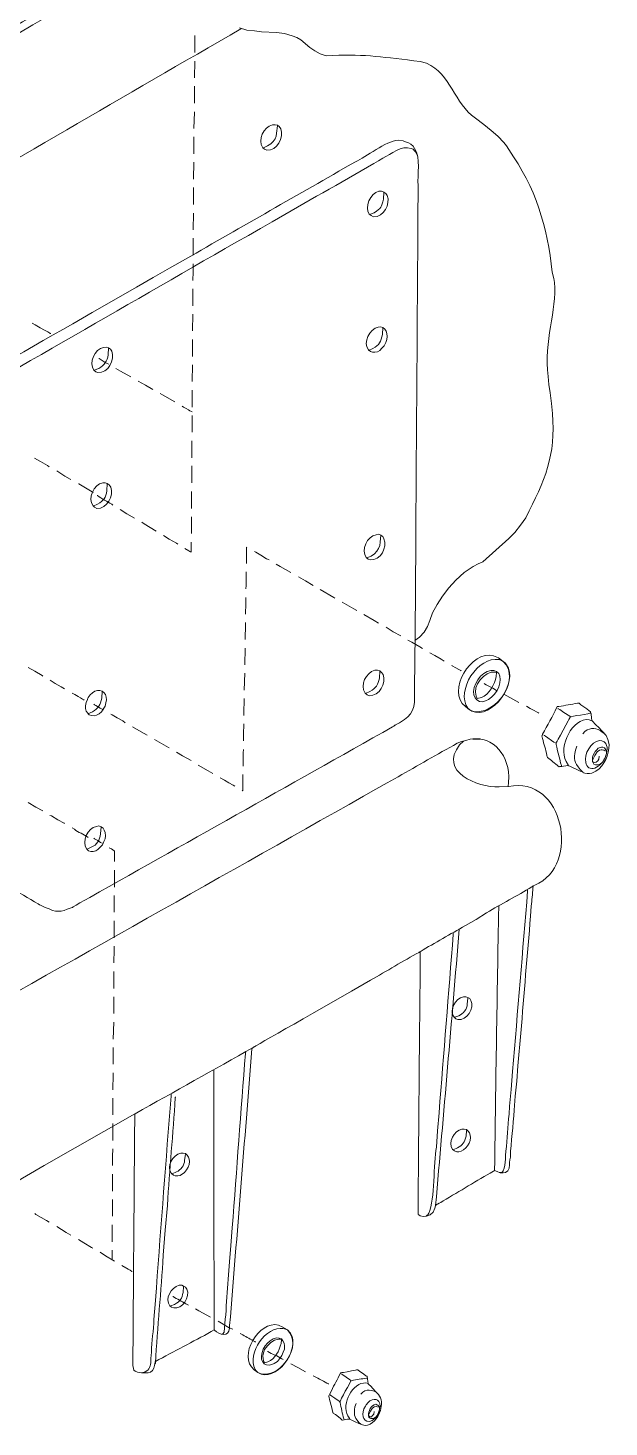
# Model space of a CAD drawing. Extents: x 0 to 593, y 0 to 274.
# Drawn here: x 445.94 to 450.85, y 46.04 to 57.85 of the extents above; entities that cross this region are included whole.
import ezdxf

# ---------------------------------------------------------------- set-up
doc = ezdxf.new("R2010")
doc.units = 0
doc.header["$LTSCALE"] = 0.3
doc.header["$MEASUREMENT"] = 0
doc.layers.add('1', color=1, linetype='CONTINUOUS')
picture_1 = doc.add_image_def('image2.png', size_in_pixel=(5, 1))

msp = doc.modelspace()

# ---------------------------------------------------------------- linework, layer by layer
at = {"layer": '1', "color": 41, "lineweight": 13}
for points in [[(441.903, 55.406), (441.9, 55.454), (441.9, 55.577), (441.903, 55.58), (441.913, 55.587), (441.932, 55.596), (441.957, 55.612), (441.989, 55.631), (442.027, 55.653), (442.071, 55.679), (442.122, 55.707), (442.176, 55.739), (442.239, 55.777), (442.306, 55.815, 0.000257), (443.313, 56.401), (443.535, 56.528), (443.766, 56.664), (444.001, 56.8, -0.000154), (447.036, 58.565)], [(443.282, 56.303, -0.000518), (447.045, 58.492)], [(447.745, 57.849), (447.742, 57.846, 0.000258), (441.862, 54.424), (441.856, 54.421), (441.85, 54.424), (441.821, 54.443), (441.818, 54.443)], [(441.143, 52.384), (441.168, 52.4), (441.2, 52.419), (441.235, 52.441), (441.254, 52.45), (441.273, 52.463, 0.000281), (446.57, 55.498), (446.862, 55.663), (447.001, 55.745), (447.14, 55.824, -0.000388), (448.569, 56.642), (448.642, 56.686), (448.709, 56.721)], [(441.514, 52.485), (441.574, 52.52), (441.637, 52.558), (441.704, 52.596), (441.856, 52.685, 0.000732), (447.701, 56.043), (447.806, 56.1), (447.907, 56.16), (448.005, 56.217, 0.001595), (448.864, 56.708), (448.905, 56.73), (448.94, 56.753)], [(449.238, 56.521), (449.238, 56.439, -0.000141), (449.225, 54.472), (449.222, 54.11), (449.222, 53.93), (449.219, 53.756), (449.219, 53.585, -0.001421), (449.209, 52.355), (449.209, 52.305)], [(449.152, 52.038), (449.124, 52.016), (449.082, 51.988), (449.06, 51.975), (449.048, 51.969), (449.048, 51.966), (449.041, 51.966), (449.032, 51.959), (449.022, 51.953, -0.000381), (446.383, 50.467), (446.351, 50.448), (446.326, 50.435), (446.32, 50.429), (446.317, 50.429), (446.31, 50.426), (446.275, 50.413), (446.25, 50.404), (446.225, 50.397), (446.177, 50.397), (446.152, 50.404), (446.123, 50.416), (446.089, 50.429), (446.044, 50.451), (446.041, 50.451), (446.031, 50.458, 0.000401), (445.534, 50.749)], [(450.733, 51.975), (450.714, 51.997), (450.708, 52.004), (450.704, 52.004), (450.704, 52.01), (450.701, 52.026), (450.698, 52.064), (450.695, 52.077), (450.695, 52.083), (450.692, 52.083), (450.682, 52.089), (450.663, 52.105), (450.613, 52.14), (450.603, 52.146), (450.597, 52.153), (450.584, 52.153, -0.003477), (450.426, 52.124), (450.413, 52.124), (450.41, 52.118)], [(444.818, 49.13), (444.859, 49.156), (444.866, 49.159), (444.881, 49.168, -0.000233), (448.778, 51.367), (448.88, 51.427), (448.978, 51.481), (449.07, 51.532, -0.000315), (449.567, 51.814), (449.605, 51.829), (449.64, 51.839)], [(450.163, 50.581), (450.163, 50.568, -0.000295), (450.036, 49.045), (450.023, 48.893), (450.011, 48.75), (450.007, 48.683)], [(449.919, 50.439), (449.919, 50.432, 0.001304), (449.884, 48.215), (449.884, 48.208)], [(450.194, 50.439), (450.188, 50.356, 0.001661), (450.106, 49.368), (450.08, 49.092), (450.071, 48.962), (450.058, 48.836), (450.049, 48.718)], [(449.386, 47.91), (449.386, 47.914, 0.00091), (449.586, 50.245), (449.586, 50.249)], [(449.535, 50.217), (449.535, 50.204, 0.000012), (449.415, 48.696), (449.402, 48.544), (449.393, 48.405)], [(449.45, 47.952), (449.431, 47.939), (449.415, 47.933), (449.402, 47.923), (449.393, 47.92), (449.39, 47.917), (449.386, 47.91), (449.38, 47.891), (449.364, 47.857), (449.339, 47.834), (449.31, 47.822), (449.282, 47.819), (449.257, 47.825), (449.244, 47.834), (449.238, 47.838), (449.238, 47.841, -0.000826), (449.257, 50.049), (449.257, 50.055), (449.253, 50.055), (449.247, 50.049)], [(448.835, 49.814), (448.677, 49.723), (448.347, 49.533), (448.268, 49.488), (448.192, 49.444), (448.122, 49.406), (448.056, 49.368), (447.996, 49.333), (447.945, 49.304), (447.904, 49.279), (447.869, 49.26), (447.856, 49.251), (447.847, 49.247), (447.84, 49.241), (447.834, 49.241), (447.834, 49.235, -0.001151), (447.647, 46.9), (447.647, 46.884), (447.647, 46.878)], [(446.846, 48.687), (446.849, 48.687, 0.000032), (447.847, 49.247), (447.85, 49.251)], [(447.783, 49.209), (447.78, 49.206), (447.78, 49.197, 0.000224), (447.669, 47.724), (447.657, 47.575), (447.647, 47.438)], [(447.514, 49.06), (447.514, 49.054, 0.001486), (447.517, 46.868), (447.517, 46.862)], [(447.153, 48.851), (447.153, 48.836, 0.002091), (447.029, 47.217), (447.017, 47.077), (447.014, 47.014), (447.007, 46.951)], [(446.849, 46.513), (446.839, 46.523), (446.836, 46.536), (446.833, 46.551), (446.83, 46.558, -0.00028), (446.846, 48.677), (446.846, 48.687), (446.082, 48.249), (445.699, 48.028)], [(448.81, 46.456), (448.804, 46.456, 0.008649), (448.677, 46.434), (448.671, 46.434), (448.667, 46.428), (448.658, 46.406), (448.642, 46.377), (448.623, 46.345), (448.607, 46.314), (448.591, 46.285), (448.582, 46.263), (448.579, 46.26), (448.575, 46.257), (448.579, 46.25)]]:
    msp.add_lwpolyline(points, format="xyb", dxfattribs=at)
for points in [[(447.353, 57.646), (447.353, 57.789)], [(447.73, 57.852), (447.793, 57.833), (447.856, 57.827), (447.917, 57.82), (448.043, 57.814), (448.11, 57.804), (448.176, 57.785), (448.214, 57.773), (448.249, 57.751), (448.325, 57.687), (448.366, 57.659), (448.411, 57.633), (448.461, 57.618)], [(447.349, 57.431), (447.353, 57.573)], [(449.203, 57.576), (449.257, 57.57), (449.31, 57.554)], [(447.349, 57.218), (447.349, 57.361)], [(447.346, 57.003), (447.349, 57.142), (447.349, 57.145)], [(449.722, 57.092), (449.792, 57.038), (449.855, 56.987), (449.912, 56.94), (449.963, 56.886), (449.985, 56.857), (450.004, 56.825)], [(447.346, 56.791), (447.346, 56.933)], [(448.05, 57.025), (448.043, 56.965), (448.04, 56.94), (448.031, 56.917), (448.015, 56.895), (447.996, 56.873), (447.967, 56.857), (447.932, 56.841)], [(448.008, 57.035), (448.031, 57.035), (448.05, 57.031), (448.065, 57.019), (448.078, 57)], [(447.961, 56.822), (447.942, 56.829), (447.926, 56.841)], [(449.07, 56.905), (449.111, 56.898), (449.133, 56.892), (449.158, 56.883), (449.177, 56.87), (449.196, 56.854), (449.209, 56.835)], [(449.181, 56.835), (449.196, 56.829), (449.209, 56.816), (449.219, 56.803), (449.234, 56.772)], [(447.343, 56.575), (447.346, 56.718)], [(447.343, 56.363), (447.343, 56.506)], [(448.908, 56.474), (448.93, 56.474), (448.949, 56.467), (448.946, 56.407)], [(448.949, 56.467), (448.965, 56.455), (448.978, 56.439)], [(447.34, 56.148), (447.343, 56.29)], [(448.861, 56.258), (448.842, 56.268), (448.826, 56.281)], [(448.867, 56.293), (448.829, 56.277)], [(447.34, 55.935), (447.34, 56.078)], [(447.337, 55.72), (447.34, 55.793), (447.34, 55.862)], [(450.369, 55.79), (450.384, 55.736), (450.391, 55.704)], [(447.337, 55.508), (447.337, 55.65)], [(447.334, 55.295), (447.337, 55.435)], [(445.981, 55.359), (446.006, 55.346), (446.047, 55.321), (446.085, 55.302), (446.111, 55.286), (446.13, 55.276), (446.133, 55.273), (446.136, 55.273)], [(448.94, 55.324), (448.956, 55.311), (448.968, 55.292), (448.975, 55.273), (448.978, 55.248), (448.975, 55.222), (448.965, 55.197), (448.952, 55.169), (448.933, 55.15), (448.914, 55.131), (448.895, 55.118), (448.873, 55.115), (448.854, 55.115), (448.835, 55.121), (448.819, 55.134)], [(448.902, 55.327), (448.921, 55.33), (448.94, 55.324), (448.937, 55.264)], [(446.583, 55.156), (446.605, 55.159), (446.624, 55.153), (446.621, 55.093)], [(446.624, 55.153), (446.64, 55.14), (446.652, 55.124)], [(447.334, 55.08), (447.334, 55.222)], [(446.542, 55.061), (446.545, 55.061)], [(448.857, 55.146), (448.819, 55.131)], [(446.535, 54.944), (446.516, 54.95), (446.5, 54.963)], [(446.542, 54.978), (446.504, 54.963)], [(446.614, 55.02), (446.627, 55.013)], [(446.687, 54.978), (446.725, 54.956), (446.814, 54.906)], [(447.33, 54.868), (447.334, 55.01)], [(446.874, 54.871), (446.938, 54.836), (446.998, 54.801)], [(447.33, 54.652), (447.33, 54.795)], [(450.337, 54.909), (450.343, 54.842), (450.353, 54.773), (450.365, 54.681), (450.372, 54.598)], [(447.061, 54.766), (447.08, 54.754), (447.185, 54.697)], [(447.245, 54.659), (447.258, 54.652), (447.28, 54.64), (447.299, 54.63), (447.311, 54.62), (447.324, 54.614), (447.33, 54.611)], [(447.33, 54.44), (447.33, 54.582)], [(447.327, 54.224), (447.327, 54.367)], [(446, 54.221), (446.05, 54.193), (446.108, 54.158), (446.123, 54.148)], [(446.187, 54.114), (446.212, 54.098), (446.256, 54.069), (446.301, 54.044), (446.307, 54.041)], [(447.327, 54.012), (447.327, 54.155)], [(446.37, 54.003), (446.374, 54.003)], [(446.576, 54.012), (446.595, 54.012), (446.614, 54.006), (446.611, 53.946)], [(446.614, 54.006), (446.63, 53.996), (446.643, 53.977)], [(446.485, 53.936), (446.494, 53.933), (446.494, 53.93)], [(446.529, 53.905), (446.532, 53.905)], [(447.324, 53.797), (447.324, 53.939)], [(446.532, 53.832), (446.494, 53.816)], [(446.526, 53.797), (446.507, 53.806), (446.494, 53.819)], [(446.652, 53.832), (446.662, 53.825)], [(446.722, 53.787), (446.779, 53.752), (446.843, 53.714)], [(446.906, 53.68), (446.925, 53.667), (447.026, 53.604)], [(447.324, 53.585), (447.324, 53.727)], [(450.147, 53.718), (450.102, 53.654), (450.055, 53.594), (450.004, 53.543), (449.786, 53.347), (449.744, 53.328), (449.703, 53.306), (449.627, 53.255), (449.558, 53.192), (449.497, 53.125), (449.444, 53.055), (449.399, 52.986), (449.361, 52.916), (449.336, 52.85), (449.317, 52.799), (449.288, 52.751), (449.25, 52.71), (449.212, 52.682)], [(447.09, 53.569), (447.137, 53.537), (447.197, 53.502), (447.21, 53.496)], [(447.27, 53.458), (447.302, 53.439), (447.311, 53.432), (447.318, 53.429), (447.321, 53.426), (447.321, 53.512)], [(448.883, 53.575), (448.905, 53.578), (448.924, 53.572), (448.918, 53.512), (448.914, 53.483), (448.905, 53.458), (448.889, 53.436), (448.87, 53.413), (448.842, 53.394), (448.804, 53.379)], [(448.924, 53.572), (448.94, 53.559), (448.949, 53.54)], [(447.79, 53.331), (447.79, 53.47), (447.793, 53.467)], [(447.856, 53.432), (447.869, 53.426), (447.91, 53.401), (447.958, 53.372), (447.98, 53.363)], [(448.835, 53.363), (448.816, 53.369), (448.8, 53.382)], [(447.783, 53.119), (447.787, 53.147), (447.787, 53.261)], [(448.04, 53.325), (448.075, 53.306), (448.164, 53.255)], [(448.227, 53.22), (448.287, 53.185), (448.351, 53.147)], [(447.78, 52.903), (447.78, 52.907), (447.783, 52.992), (447.783, 53.046)], [(448.411, 53.112), (448.528, 53.046), (448.534, 53.04)], [(448.598, 53.005), (448.696, 52.948), (448.721, 52.935)], [(447.777, 52.691), (447.78, 52.818), (447.78, 52.834)], [(448.781, 52.9), (448.867, 52.85), (448.905, 52.827)], [(448.968, 52.793), (449.029, 52.754), (449.092, 52.72)], [(449.152, 52.685), (449.184, 52.669), (449.253, 52.628), (449.276, 52.615)], [(447.774, 52.476), (447.777, 52.618)], [(449.336, 52.577), (449.38, 52.555), (449.434, 52.523), (449.459, 52.507)], [(449.874, 52.552), (449.916, 52.536), (449.957, 52.504), (449.985, 52.473), (450.001, 52.438)], [(445.946, 52.454), (446.003, 52.422), (446.063, 52.387), (446.07, 52.381)], [(449.523, 52.473), (449.526, 52.469), (449.558, 52.45), (449.583, 52.438), (449.599, 52.428), (449.602, 52.425)], [(449.922, 52.52), (449.941, 52.514), (449.957, 52.504), (449.973, 52.492), (449.985, 52.476)], [(446.133, 52.346), (446.174, 52.32), (446.225, 52.292), (446.253, 52.273)], [(447.771, 52.263), (447.774, 52.406)], [(448.873, 52.431), (448.895, 52.431), (448.914, 52.425), (448.911, 52.365)], [(448.914, 52.425), (448.93, 52.412), (448.943, 52.396)], [(449.852, 52.428), (449.878, 52.428), (449.9, 52.419), (449.919, 52.403), (449.928, 52.381), (449.931, 52.352), (449.928, 52.324), (449.919, 52.292), (449.906, 52.26), (449.884, 52.229), (449.859, 52.203), (449.833, 52.184), (449.808, 52.172), (449.779, 52.165), (449.757, 52.168), (449.735, 52.181), (449.719, 52.197), (449.71, 52.222)], [(449.795, 52.32), (449.798, 52.317), (449.814, 52.308), (449.836, 52.295), (449.868, 52.279), (449.9, 52.26)], [(449.887, 52.415), (449.9, 52.412), (449.897, 52.377)], [(446.317, 52.238), (446.339, 52.225), (446.367, 52.21), (446.389, 52.197), (446.405, 52.187), (446.415, 52.181), (446.418, 52.178)], [(446.57, 52.254), (446.586, 52.244), (446.599, 52.225), (446.605, 52.203), (446.608, 52.181), (446.602, 52.156), (446.595, 52.127), (446.58, 52.102), (446.564, 52.08), (446.545, 52.064), (446.523, 52.051), (446.504, 52.045), (446.481, 52.048), (446.462, 52.054), (446.45, 52.067), (446.437, 52.086), (446.431, 52.108), (446.431, 52.13), (446.437, 52.159), (446.447, 52.184), (446.45, 52.194), (446.453, 52.2), (446.469, 52.222), (446.488, 52.241), (446.51, 52.254), (446.532, 52.26), (446.551, 52.26), (446.57, 52.254), (446.567, 52.194)], [(448.826, 52.216), (448.807, 52.222), (448.791, 52.238)], [(448.832, 52.251), (448.794, 52.235)], [(449.773, 52.2), (449.738, 52.191), (449.729, 52.213)], [(449.963, 52.229), (450.09, 52.159)], [(446.488, 52.08), (446.45, 52.064)], [(446.5, 52.143), (446.507, 52.14), (446.516, 52.134), (446.532, 52.124), (446.554, 52.111), (446.583, 52.096)], [(447.768, 52.048), (447.768, 52.064), (447.771, 52.191)], [(449.706, 52.083), (449.672, 52.096), (449.637, 52.124)], [(449.691, 52.086), (449.675, 52.096), (449.659, 52.111)], [(450.153, 52.127), (450.185, 52.108), (450.217, 52.092), (450.239, 52.08), (450.255, 52.07), (450.258, 52.067)], [(450.419, 52.108), (450.422, 52.105), (450.435, 52.099), (450.47, 52.073), (450.518, 52.042), (450.524, 52.038)], [(446.643, 52.061), (446.656, 52.054), (446.697, 52.029), (446.744, 52.004), (446.766, 51.988)], [(447.764, 51.836), (447.764, 51.89), (447.768, 51.975), (447.768, 51.978)], [(450.695, 52.067), (450.689, 52.067), (450.67, 52.064), (450.641, 52.058), (450.609, 52.051), (450.578, 52.048), (450.549, 52.042), (450.53, 52.038), (450.524, 52.038), (450.521, 52.035), (450.518, 52.029), (450.511, 52.016), (450.505, 52.004), (450.486, 51.966), (450.441, 51.883), (450.422, 51.848), (450.413, 51.833), (450.407, 51.823), (450.403, 51.817), (450.403, 51.804), (450.41, 51.782), (450.416, 51.75), (450.435, 51.68), (450.441, 51.649), (450.448, 51.627), (450.448, 51.617)], [(450.704, 52.004), (450.682, 52.013)], [(446.827, 51.953), (446.9, 51.912), (446.95, 51.883)], [(447.014, 51.845), (447.131, 51.779), (447.137, 51.776)], [(450.289, 51.89), (450.286, 51.877), (450.283, 51.877), (450.286, 51.867), (450.289, 51.855)], [(450.299, 51.883), (450.305, 51.88), (450.315, 51.874), (450.384, 51.823), (450.397, 51.817), (450.403, 51.814)], [(450.647, 51.915), (450.628, 51.893)], [(450.818, 51.89), (450.793, 51.909)], [(450.85, 51.804), (450.841, 51.845), (450.825, 51.88)], [(447.197, 51.738), (447.248, 51.709), (447.321, 51.668)], [(447.761, 51.62), (447.761, 51.734), (447.764, 51.763)], [(449.589, 51.801), (449.621, 51.833)], [(450.568, 51.757), (450.578, 51.791)], [(450.736, 51.633), (450.723, 51.639), (450.717, 51.649), (450.711, 51.665), (450.711, 51.696), (450.717, 51.715), (450.727, 51.734), (450.733, 51.744), (450.746, 51.76), (450.758, 51.772), (450.774, 51.779), (450.787, 51.782), (450.799, 51.782), (450.812, 51.776), (450.818, 51.766), (450.825, 51.753)], [(450.815, 51.75), (450.806, 51.757), (450.793, 51.76), (450.784, 51.76), (450.771, 51.757), (450.749, 51.741), (450.73, 51.712), (450.714, 51.677), (450.711, 51.668), (450.711, 51.661), (450.714, 51.658), (450.727, 51.652), (450.742, 51.655), (450.755, 51.665), (450.765, 51.68), (450.768, 51.706)], [(450.771, 51.839), (450.79, 51.836), (450.809, 51.826)], [(447.381, 51.63), (447.467, 51.582), (447.505, 51.56)], [(450.324, 51.712), (450.327, 51.7), (450.331, 51.693)], [(450.422, 51.62), (450.426, 51.617), (450.429, 51.614), (450.435, 51.617), (450.451, 51.617), (450.467, 51.62), (450.486, 51.623), (450.499, 51.627), (450.502, 51.627), (450.508, 51.623), (450.518, 51.62), (450.546, 51.608), (450.578, 51.592), (450.606, 51.579), (450.619, 51.576), (450.625, 51.573), (450.628, 51.57), (450.632, 51.57), (450.635, 51.566), (450.647, 51.563), (450.666, 51.56), (450.685, 51.56), (450.704, 51.563), (450.739, 51.579)], [(450.489, 51.661), (450.508, 51.627)], [(447.568, 51.522), (447.603, 51.503), (447.641, 51.481), (447.676, 51.462), (447.692, 51.452)], [(447.752, 51.418), (447.755, 51.414), (447.758, 51.414), (447.758, 51.551)], [(450.004, 51.535), (450.001, 51.481), (449.998, 51.452), (449.998, 51.449), (450.001, 51.449)], [(450.628, 51.57), (450.606, 51.592)], [(449.998, 51.449), (449.922, 51.446)], [(445.946, 51.313), (446.012, 51.275), (446.07, 51.243)], [(446.13, 51.205), (446.142, 51.202), (446.196, 51.167), (446.25, 51.139), (446.253, 51.136)], [(446.317, 51.101), (446.336, 51.088)], [(446.561, 51.11), (446.58, 51.098), (446.589, 51.082), (446.595, 51.06), (446.599, 51.034), (446.595, 51.009), (446.586, 50.984), (446.573, 50.958), (446.554, 50.936), (446.535, 50.917), (446.516, 50.907), (446.494, 50.901), (446.475, 50.901), (446.456, 50.907), (446.44, 50.92)], [(446.45, 51.022), (446.453, 51.018)], [(446.523, 51.113), (446.542, 51.117), (446.561, 51.11), (446.557, 51.05)], [(446.478, 50.936), (446.443, 50.92)], [(446.5, 51.012), (446.507, 51.009), (446.516, 51.003), (446.535, 50.993), (446.557, 50.977), (446.57, 50.971)], [(446.63, 50.933), (446.649, 50.923), (446.662, 50.914), (446.671, 50.907), (446.675, 50.904), (446.675, 50.816)], [(446.675, 50.743), (446.675, 50.6)], [(450.198, 50.603), (450.207, 50.607), (450.21, 50.61)], [(450.223, 50.616), (450.21, 50.61), (450.21, 50.603), (450.207, 50.594)], [(446.671, 50.53), (446.671, 50.388)], [(446.671, 50.315), (446.671, 50.172)], [(449.637, 50.277), (449.729, 50.328), (449.817, 50.382)], [(446.671, 50.103), (446.671, 50.071), (446.668, 49.963), (446.668, 49.96)], [(449.244, 50.049), (449.247, 50.052), (449.257, 50.055)], [(446.668, 49.887), (446.668, 49.745)], [(446.668, 49.675), (446.668, 49.533)], [(449.621, 49.675), (449.64, 49.675), (449.659, 49.669), (449.675, 49.659), (449.684, 49.643)], [(449.659, 49.662), (449.653, 49.612)], [(449.573, 49.482), (449.558, 49.488), (449.542, 49.501)], [(449.583, 49.514), (449.548, 49.501)], [(446.668, 49.46), (446.665, 49.317)], [(446.665, 49.247), (446.665, 49.105)], [(446.665, 49.032), (446.665, 49.019), (446.662, 48.889)], [(446.662, 48.82), (446.662, 48.677)], [(447.191, 48.829), (447.191, 48.826), (447.188, 48.823)], [(446.662, 48.604), (446.662, 48.462)], [(449.608, 48.557), (449.627, 48.557), (449.646, 48.554), (449.662, 48.541), (449.672, 48.525), (449.678, 48.506), (449.681, 48.487), (449.678, 48.462), (449.668, 48.44), (449.656, 48.417), (449.64, 48.398), (449.621, 48.383), (449.602, 48.37), (449.583, 48.367), (449.564, 48.367), (449.545, 48.373), (449.529, 48.386)], [(449.646, 48.547), (449.643, 48.497)], [(446.662, 48.392), (446.659, 48.325), (446.659, 48.249)], [(447.235, 48.354), (447.254, 48.354), (447.273, 48.351), (447.289, 48.338), (447.299, 48.322), (447.305, 48.303), (447.308, 48.284), (447.305, 48.259), (447.296, 48.237), (447.283, 48.215), (447.267, 48.192), (447.229, 48.167), (447.21, 48.164), (447.188, 48.164), (447.172, 48.17), (447.156, 48.183)], [(447.273, 48.344), (447.267, 48.294)], [(449.57, 48.398), (449.535, 48.383)], [(450.017, 48.322), (450.014, 48.297), (450.011, 48.275), (450.011, 48.246), (450.007, 48.24), (450.007, 48.227), (449.995, 48.205), (449.976, 48.192), (449.957, 48.189), (449.931, 48.189), (449.906, 48.199), (449.884, 48.208), (449.881, 48.205), (449.874, 48.202)], [(449.979, 48.37), (449.976, 48.335), (449.976, 48.303)], [(447.197, 48.196), (447.162, 48.18)], [(449.957, 48.205), (449.95, 48.196), (449.938, 48.192), (449.922, 48.192)], [(446.659, 48.177), (446.659, 48.034)], [(446.659, 47.964), (446.659, 47.822)], [(446.003, 47.844), (446.012, 47.838), (446.101, 47.787), (446.123, 47.771)], [(447.121, 47.914), (447.102, 47.705), (447.086, 47.492)], [(449.329, 47.847), (449.32, 47.834), (449.307, 47.825)], [(446.187, 47.736), (446.266, 47.686), (446.307, 47.663)], [(446.656, 47.749), (446.656, 47.606)], [(446.37, 47.625), (446.415, 47.597), (446.481, 47.559), (446.491, 47.552)], [(446.554, 47.518), (446.599, 47.489), (446.675, 47.442)], [(446.656, 47.537), (446.656, 47.454)], [(446.738, 47.407), (446.789, 47.375), (446.808, 47.366), (446.82, 47.356), (446.824, 47.356)], [(447.22, 47.239), (447.242, 47.239), (447.258, 47.232), (447.273, 47.223), (447.286, 47.207)], [(447.166, 47.144), (447.169, 47.144)], [(447.258, 47.229), (447.254, 47.179)], [(447.175, 47.049), (447.156, 47.055), (447.143, 47.065)], [(447.182, 47.077), (447.15, 47.065)], [(447.277, 47.084), (447.299, 47.071)], [(447.359, 47.039), (447.387, 47.023), (447.486, 46.97)], [(447.549, 46.935), (447.644, 46.881), (447.673, 46.868)], [(448.059, 46.903), (448.097, 46.887), (448.135, 46.862), (448.157, 46.833), (448.173, 46.802)], [(447.52, 46.859), (447.517, 46.862), (447.492, 46.849)], [(447.6, 46.843), (447.59, 46.83), (447.581, 46.827)], [(447.736, 46.833), (447.758, 46.821)], [(448.043, 46.795), (448.065, 46.792), (448.084, 46.786), (448.097, 46.77), (448.107, 46.751), (448.11, 46.729), (448.11, 46.7), (448.1, 46.675), (448.088, 46.646), (448.069, 46.618), (448.05, 46.596), (448.024, 46.58), (448.002, 46.57), (447.98, 46.564), (447.958, 46.567), (447.939, 46.577), (447.926, 46.593), (447.917, 46.612)], [(447.97, 46.593), (447.942, 46.586), (447.932, 46.605), (447.929, 46.621), (447.926, 46.64), (447.929, 46.659), (447.942, 46.697), (447.967, 46.729), (447.996, 46.757), (448.027, 46.776), (448.059, 46.783), (448.072, 46.783), (448.084, 46.779), (448.081, 46.748)], [(448.1, 46.874), (448.119, 46.868), (448.135, 46.862), (448.16, 46.836)], [(446.988, 46.675), (446.985, 46.646), (446.982, 46.624)], [(447.859, 46.764), (447.866, 46.76)], [(447.967, 46.681), (447.97, 46.681)], [(447.02, 46.596), (447.017, 46.593), (447.017, 46.589), (447.014, 46.561), (447.007, 46.539), (446.995, 46.52), (446.979, 46.507), (446.96, 46.501), (446.928, 46.501)], [(447.02, 46.583), (447.017, 46.58), (447.017, 46.577)], [(447.885, 46.504), (447.872, 46.516), (447.863, 46.529)], [(448.088, 46.618), (448.1, 46.612)], [(448.164, 46.577), (448.224, 46.545), (448.287, 46.51)], [(446.957, 46.523), (446.934, 46.51), (446.915, 46.504), (446.9, 46.501)], [(447.913, 46.491), (447.885, 46.504), (447.853, 46.526)], [(448.351, 46.475), (448.363, 46.469)], [(448.876, 46.345), (448.838, 46.387), (448.823, 46.402), (448.816, 46.406), (448.816, 46.409), (448.816, 46.412), (448.813, 46.425), (448.81, 46.453), (448.807, 46.466), (448.807, 46.469), (448.804, 46.472), (448.797, 46.475), (448.781, 46.488), (448.743, 46.513), (448.731, 46.523), (448.728, 46.526), (448.718, 46.526), (448.709, 46.523), (448.677, 46.516), (448.639, 46.51), (448.607, 46.504), (448.594, 46.504), (448.588, 46.501), (448.585, 46.501), (448.582, 46.497)], [(448.591, 46.491), (448.594, 46.488), (448.604, 46.482), (448.632, 46.463), (448.658, 46.444), (448.667, 46.437), (448.671, 46.434)], [(448.816, 46.409), (448.797, 46.415)], [(448.48, 46.406), (448.484, 46.406)], [(448.506, 46.349), (448.49, 46.317), (448.484, 46.307), (448.484, 46.301), (448.487, 46.292), (448.49, 46.276), (448.509, 46.206), (448.515, 46.178), (448.518, 46.168), (448.518, 46.162), (448.522, 46.162), (448.525, 46.158), (448.541, 46.149), (448.579, 46.117), (448.591, 46.105), (448.594, 46.101), (448.601, 46.101), (448.629, 46.105), (448.642, 46.108)], [(448.496, 46.314), (448.499, 46.311), (448.509, 46.304), (448.534, 46.285), (448.563, 46.266), (448.572, 46.26), (448.575, 46.257)], [(448.905, 46.317), (448.886, 46.333), (448.867, 46.345), (448.845, 46.352), (448.826, 46.355), (448.807, 46.355), (448.788, 46.349), (448.772, 46.336), (448.756, 46.32)], [(448.705, 46.212), (448.715, 46.241)], [(448.804, 46.092), (448.791, 46.101), (448.781, 46.114), (448.775, 46.13), (448.772, 46.152), (448.775, 46.171), (448.781, 46.197), (448.794, 46.219), (448.797, 46.225), (448.8, 46.231), (448.816, 46.25), (448.832, 46.263), (448.851, 46.273), (448.867, 46.276), (448.883, 46.276), (448.895, 46.269), (448.908, 46.257), (448.914, 46.241)], [(448.88, 46.235), (448.889, 46.231), (448.899, 46.228), (448.911, 46.209), (448.911, 46.184), (448.902, 46.152), (448.883, 46.13), (448.861, 46.114), (448.838, 46.114), (448.829, 46.12), (448.823, 46.127), (448.819, 46.139)], [(448.902, 46.209), (448.886, 46.216), (448.867, 46.212), (448.851, 46.2), (448.835, 46.178), (448.823, 46.149), (448.819, 46.143), (448.819, 46.136), (448.823, 46.136), (448.832, 46.13), (448.845, 46.13), (448.854, 46.139), (448.864, 46.152), (448.867, 46.174)], [(448.908, 46.149), (448.921, 46.181), (448.927, 46.216)], [(448.61, 46.111), (448.613, 46.105)], [(448.645, 46.136), (448.661, 46.111)], [(448.756, 46.067), (448.737, 46.082)], [(448.737, 46.073), (448.753, 46.067), (448.756, 46.067), (448.762, 46.063), (448.769, 46.06)]]:
    msp.add_lwpolyline(points, dxfattribs=at)
msp.add_ellipse((450.743, 51.719), major_axis=(0.06, 0.112), ratio=0.612569, start_param=2.492476, end_param=6.189434, dxfattribs=at)
for points in [[(448.461, 57.618), (448.763, 57.636), (448.911, 57.608), (449.203, 57.576)], [(449.31, 57.554), (449.514, 57.467), (449.543, 57.212), (449.722, 57.092)], [(447.926, 56.841), (447.881, 56.907), (447.934, 57.018), (448.008, 57.035)], [(448.078, 57), (448.106, 56.932), (448.046, 56.807), (447.961, 56.822)], [(448.709, 56.721), (448.797, 56.763), (448.966, 56.897), (449.07, 56.905)], [(448.94, 56.753), (449.01, 56.787), (449.098, 56.864), (449.181, 56.835)], [(449.209, 56.835), (449.261, 56.755), (449.232, 56.613), (449.238, 56.521)], [(450.004, 56.825), (450.228, 56.508), (450.333, 56.173), (450.369, 55.79)], [(448.826, 56.281), (448.782, 56.336), (448.834, 56.459), (448.908, 56.474)], [(448.978, 56.439), (449.006, 56.364), (448.947, 56.253), (448.861, 56.258)], [(448.946, 56.407), (448.929, 56.343), (448.927, 56.328), (448.867, 56.293)], [(450.391, 55.704), (450.411, 55.464), (450.295, 55.212), (450.337, 54.909)], [(448.819, 55.134), (448.77, 55.196), (448.827, 55.313), (448.902, 55.327)], [(446.5, 54.963), (446.456, 55.026), (446.508, 55.142), (446.583, 55.156)], [(448.937, 55.264), (448.926, 55.207), (448.91, 55.176), (448.857, 55.146)], [(446.652, 55.124), (446.681, 55.052), (446.621, 54.934), (446.535, 54.944)], [(446.621, 55.093), (446.613, 55.037), (446.59, 55.007), (446.542, 54.978)], [(446.545, 55.061), (446.568, 55.048), (446.591, 55.032), (446.614, 55.02)], [(450.372, 54.598), (450.404, 54.244), (450.307, 54.031), (450.147, 53.718)], [(446.374, 54.003), (446.411, 53.981), (446.449, 53.96), (446.485, 53.936)], [(446.494, 53.819), (446.446, 53.877), (446.501, 54.004), (446.576, 54.012)], [(446.643, 53.977), (446.674, 53.905), (446.609, 53.79), (446.526, 53.797)], [(446.611, 53.946), (446.599, 53.889), (446.585, 53.861), (446.532, 53.832)], [(446.532, 53.905), (446.569, 53.877), (446.612, 53.855), (446.652, 53.832)], [(448.8, 53.382), (448.755, 53.445), (448.809, 53.562), (448.883, 53.575)], [(448.949, 53.54), (448.983, 53.471), (448.919, 53.354), (448.835, 53.363)], [(449.637, 52.124), (449.474, 52.25), (449.688, 52.607), (449.874, 52.552)], [(449.659, 52.111), (449.551, 52.256), (449.748, 52.555), (449.922, 52.52)], [(449.985, 52.476), (450.093, 52.332), (449.86, 52.006), (449.691, 52.086)], [(450.001, 52.438), (450.048, 52.277), (449.876, 52.056), (449.706, 52.083)], [(448.791, 52.238), (448.745, 52.308), (448.798, 52.408), (448.873, 52.431)], [(448.943, 52.396), (448.971, 52.321), (448.912, 52.211), (448.826, 52.216)], [(448.911, 52.365), (448.9, 52.31), (448.882, 52.278), (448.832, 52.251)], [(449.71, 52.222), (449.69, 52.299), (449.77, 52.42), (449.852, 52.428)], [(449.887, 52.415), (449.8, 52.428), (449.694, 52.295), (449.729, 52.213)], [(449.897, 52.377), (449.886, 52.314), (449.837, 52.224), (449.773, 52.2)], [(449.209, 52.305), (449.206, 52.214), (449.225, 52.1), (449.152, 52.038)], [(446.567, 52.194), (446.554, 52.137), (446.54, 52.109), (446.488, 52.08)], [(450.41, 52.118), (450.374, 52.041), (450.33, 51.965), (450.289, 51.89)], [(450.682, 52.013), (450.544, 52.032), (450.418, 51.788), (450.489, 51.661)], [(450.825, 51.88), (450.794, 51.912), (450.768, 51.947), (450.733, 51.975)], [(449.64, 51.839), (449.849, 51.9), (449.996, 51.739), (450.004, 51.535)], [(450.289, 51.855), (450.299, 51.806), (450.317, 51.764), (450.324, 51.712)], [(450.793, 51.909), (450.747, 51.946), (450.697, 51.95), (450.647, 51.915)], [(449.922, 51.446), (449.737, 51.441), (449.409, 51.574), (449.589, 51.801)], [(450.606, 51.592), (450.553, 51.658), (450.552, 51.673), (450.568, 51.757)], [(450.654, 51.652), (450.637, 51.72), (450.697, 51.827), (450.771, 51.839)], [(450.825, 51.753), (450.84, 51.708), (450.789, 51.616), (450.736, 51.633)], [(450.739, 51.579), (450.817, 51.63), (450.847, 51.714), (450.85, 51.804)], [(450.331, 51.693), (450.358, 51.675), (450.394, 51.642), (450.422, 51.62)], [(450.001, 51.449), (450.466, 51.546), (450.619, 50.785), (450.223, 50.616)], [(446.336, 51.088), (446.372, 51.061), (446.412, 51.049), (446.45, 51.022)], [(446.44, 50.92), (446.396, 50.987), (446.447, 51.097), (446.523, 51.113)], [(446.557, 51.05), (446.549, 50.999), (446.53, 50.956), (446.478, 50.936)], [(449.817, 50.382), (449.939, 50.459), (450.077, 50.526), (450.198, 50.603)], [(450.207, 50.594), (450.205, 50.542), (450.199, 50.49), (450.194, 50.439)], [(449.257, 50.055), (449.38, 50.132), (449.513, 50.201), (449.637, 50.277)], [(449.247, 50.049), (449.111, 49.979), (448.972, 49.889), (448.835, 49.814)], [(449.542, 49.501), (449.495, 49.561), (449.554, 49.661), (449.621, 49.675)], [(449.684, 49.643), (449.719, 49.577), (449.648, 49.473), (449.573, 49.482)], [(449.653, 49.612), (449.653, 49.572), (449.618, 49.529), (449.583, 49.514)], [(447.188, 48.823), (447.17, 48.52), (447.139, 48.216), (447.121, 47.914)], [(450.007, 48.683), (449.994, 48.577), (449.992, 48.477), (449.979, 48.37)], [(450.049, 48.718), (450.042, 48.588), (450.022, 48.451), (450.017, 48.322)], [(449.529, 48.386), (449.487, 48.443), (449.542, 48.546), (449.608, 48.557)], [(449.643, 48.497), (449.633, 48.449), (449.615, 48.42), (449.57, 48.398)], [(447.156, 48.183), (447.109, 48.244), (447.169, 48.339), (447.235, 48.354)], [(449.393, 48.405), (449.366, 48.265), (449.381, 47.968), (449.329, 47.847)], [(449.976, 48.303), (449.97, 48.27), (449.972, 48.236), (449.957, 48.205)], [(447.267, 48.294), (447.267, 48.251), (447.236, 48.213), (447.197, 48.196)], [(449.874, 48.202), (449.733, 48.122), (449.591, 48.034), (449.45, 47.952)], [(447.086, 47.492), (447.069, 47.189), (447.038, 46.886), (447.02, 46.583)], [(447.647, 47.438), (447.628, 47.242), (447.621, 47.037), (447.6, 46.843)], [(447.143, 47.065), (447.099, 47.125), (447.149, 47.222), (447.22, 47.239)], [(447.169, 47.144), (447.205, 47.122), (447.241, 47.105), (447.277, 47.084)], [(447.286, 47.207), (447.316, 47.141), (447.247, 47.032), (447.175, 47.049)], [(447.254, 47.179), (447.245, 47.125), (447.23, 47.106), (447.182, 47.077)], [(447.007, 46.951), (447.007, 46.858), (446.987, 46.767), (446.988, 46.675)], [(447.853, 46.526), (447.712, 46.641), (447.895, 46.944), (448.059, 46.903)], [(447.863, 46.529), (447.791, 46.666), (447.955, 46.899), (448.1, 46.874)], [(447.492, 46.849), (447.336, 46.762), (447.177, 46.681), (447.02, 46.596)], [(447.647, 46.878), (447.64, 46.799), (447.561, 46.82), (447.52, 46.859)], [(447.758, 46.821), (447.791, 46.8), (447.827, 46.785), (447.859, 46.764)], [(448.16, 46.836), (448.253, 46.697), (448.029, 46.403), (447.885, 46.504)], [(447.917, 46.612), (447.904, 46.688), (447.966, 46.781), (448.043, 46.795)], [(448.173, 46.802), (448.214, 46.663), (448.062, 46.464), (447.913, 46.491)], [(448.081, 46.748), (448.066, 46.685), (448.032, 46.62), (447.97, 46.593)], [(447.97, 46.681), (448.003, 46.655), (448.054, 46.644), (448.088, 46.618)], [(446.982, 46.624), (446.984, 46.589), (446.98, 46.551), (446.957, 46.523)], [(446.928, 46.501), (446.892, 46.499), (446.882, 46.502), (446.849, 46.513)], [(448.363, 46.469), (448.394, 46.452), (448.453, 46.426), (448.48, 46.406)], [(448.582, 46.497), (448.559, 46.445), (448.53, 46.4), (448.506, 46.349)], [(448.797, 46.415), (448.685, 46.421), (448.589, 46.241), (448.645, 46.136)], [(448.927, 46.216), (448.939, 46.275), (448.917, 46.309), (448.876, 46.345)], [(448.579, 46.25), (448.589, 46.204), (448.6, 46.157), (448.61, 46.111)], [(448.737, 46.082), (448.696, 46.133), (448.695, 46.153), (448.705, 46.212)], [(448.914, 46.241), (448.93, 46.187), (448.87, 46.071), (448.804, 46.092)], [(448.819, 46.139), (448.816, 46.176), (448.842, 46.227), (448.88, 46.235)], [(448.642, 46.108), (448.672, 46.113), (448.707, 46.082), (448.737, 46.073)], [(448.769, 46.06), (448.827, 46.043), (448.886, 46.1), (448.908, 46.149)]]:
    msp.add_open_spline(points, degree=3, dxfattribs=at)

# ---------------------------------------------------------------- pictures from other files: only their frames are drawn
image = msp.add_image(picture_1, insert=(449.7, 51.848), size_in_units=(0.0634, 0.00317), dxfattribs=at)
image.dxf.flags = 15

doc.saveas('drawing.dxf')
